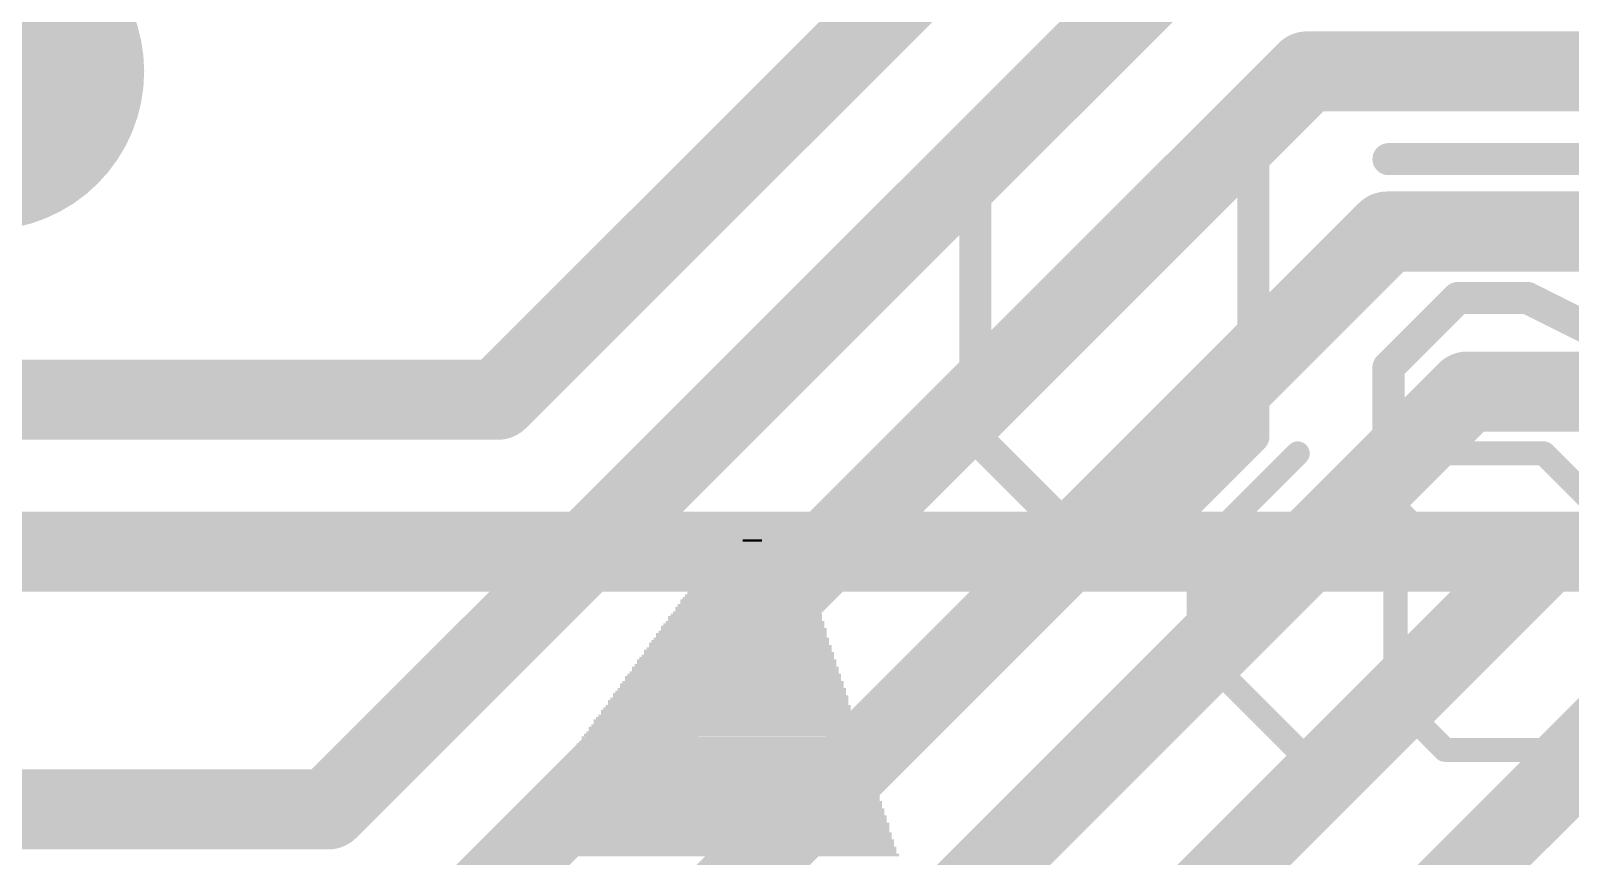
# Model space of a CAD drawing. Extents: x -31.2 to 31.8, y -0.1 to 26.1.
# Drawn here: x 4.589 to 9.471, y 13.131 to 15.75 of the extents above; entities that cross this region are included whole.
import ezdxf

# ---------------------------------------------------------------- set-up
doc = ezdxf.new("R2010")
doc.units = 0
for name, color, linetype in [('1', 12, 'CONTINUOUS'), ('16', 132, 'CONTINUOUS'), ('18', 110, 'CONTINUOUS'), ('21', 40, 'CONTINUOUS'), ('22', 40, 'CONTINUOUS')]:
    doc.layers.add(name, color=color, linetype=linetype)

# ---------------------------------------------------------------- blocks, each defined once
blk = doc.blocks.new('RECT')
blk.add_solid([(-0.5, -0.5), (0.5, -0.5), (-0.5, 0.5), (0.5, 0.5)])
blk = doc.blocks.new('ROUNDV')
at = {"const_width": 0.5}
blk.add_lwpolyline([(0, -0.25, 1), (0, 0.25, 1), (0, -0.25)], format="xyb", dxfattribs=at)

msp = doc.modelspace()

# ---------------------------------------------------------------- linework, layer by layer
at = {"layer": '1', "const_width": 0.254}
for points in [[(6.07, 14.579), (8.128, 16.637)], [(5.532, 13.279), (8.382, 16.129)], [(5.644, 12.629), (8.636, 15.621)], [(8.636, 15.621), (12.954, 15.621)], [(5.756, 11.979), (8.89, 15.113)], [(8.89, 15.113), (12.7, 15.113)], [(2.9178, 14.579), (6.07, 14.579)], [(5.868, 11.329), (9.144, 14.605)], [(9.144, 14.605), (12.446, 14.605)], [(5.98, 10.679), (9.398, 14.097)], [(9.398, 14.097), (12.192, 14.097)], [(6.092, 10.029), (9.652, 13.589)], [(2.9178, 13.279), (5.532, 13.279)]]:
    msp.add_lwpolyline(points, dxfattribs=at)
at = {"layer": '1', "const_width": 0.127}
for points in [[(8.636, 15.6845, 1), (8.636, 15.5575)], [(8.6809, 15.5761, 1), (8.5911, 15.6659)], [(8.89, 15.1765, 1), (8.89, 15.0495)], [(8.9349, 15.0681, 1), (8.8451, 15.1579)], [(6.07, 14.5155, 1), (6.07, 14.6425)], [(9.144, 14.6685, 1), (9.144, 14.5415)], [(9.1889, 14.5601, 1), (9.0991, 14.6499)], [(6.0251, 14.6239, 1), (6.1149, 14.5341)], [(9.398, 14.1605, 1), (9.398, 14.0335)], [(9.4429, 14.0521, 1), (9.3531, 14.1419)], [(5.4871, 13.3239, 1), (5.5769, 13.2341)], [(5.532, 13.2155, 1), (5.532, 13.3425)]]:
    msp.add_lwpolyline(points, format="xyb", dxfattribs=at)
at = {"layer": '16', "const_width": 0.254}
for points in [[(4.445, 15.621), (4.699, 15.621)], [(3.175, 14.097), (29.21, 14.097)]]:
    msp.add_lwpolyline(points, dxfattribs=at)
at = {"layer": '16', "const_width": 0.127}
msp.add_lwpolyline([(4.699, 15.5575, 1), (4.699, 15.6845)], format="xyb", dxfattribs=at)
at = {"layer": '21', "const_width": 0.0762}
for points in [[(8.2931, 14.0952), (8.6066, 14.4087)], [(9.0735, 14.4087), (8.9168, 14.2519)], [(9.3871, 14.4087), (9.0735, 14.4087)], [(9.5438, 14.2519), (9.3871, 14.4087)], [(8.9168, 14.2519), (8.9168, 13.6249)], [(8.2931, 13.7816), (8.2931, 14.0952)], [(8.6066, 13.4681), (8.2931, 13.7816)], [(8.9168, 13.6249), (9.0735, 13.4681)], [(9.3871, 13.4681), (9.5438, 13.6249)], [(9.0735, 13.4681), (9.3871, 13.4681)]]:
    msp.add_lwpolyline(points, dxfattribs=at)
at = {"layer": '21', "const_width": 0.0381}
for points in [[(8.6201, 14.3952, 1), (8.5932, 14.4222)], [(9.0735, 14.4278, 1), (9.0735, 14.3897)], [(9.087, 14.3952, 1), (9.0601, 14.4222)], [(9.4005, 14.4222, 1), (9.3736, 14.3952)], [(9.3871, 14.3897, 1), (9.3871, 14.4278)], [(8.9358, 14.2519, 1), (8.8977, 14.2519)], [(8.9033, 14.2654, 1), (8.9302, 14.2385)], [(8.2796, 14.1086, 1), (8.3066, 14.0817)], [(8.3122, 14.0952, 1), (8.2741, 14.0952)], [(8.3066, 13.7951, 1), (8.2796, 13.7682)], [(8.2741, 13.7816, 1), (8.3122, 13.7816)], [(8.9302, 13.6383, 1), (8.9033, 13.6114)], [(8.8977, 13.6249, 1), (8.9358, 13.6249)], [(8.5932, 13.4546, 1), (8.6201, 13.4816)], [(9.0735, 13.4872, 1), (9.0735, 13.4491)], [(9.0601, 13.4546, 1), (9.087, 13.4816)], [(9.3736, 13.4816, 1), (9.4005, 13.4546)], [(9.3871, 13.4491, 1), (9.3871, 13.4872)]]:
    msp.add_lwpolyline(points, format="xyb", dxfattribs=at)
at = {"layer": '22', "const_width": 0.1016}
for points in [[(7.5847, 14.4614), (7.5847, 15.3427)], [(8.466, 15.3427), (8.466, 14.4614)], [(8.8945, 15.3427), (9.7758, 15.3427)], [(9.1148, 14.9021), (8.8945, 14.6818)], [(9.3351, 14.9021), (9.1148, 14.9021)], [(9.7758, 14.6818), (9.3351, 14.9021)], [(8.8945, 14.6818), (8.8945, 14.2411)], [(8.0254, 14.0208), (7.5847, 14.4614)], [(8.466, 14.4614), (8.0254, 14.0208)], [(8.8945, 14.2411), (9.1148, 14.0208)], [(9.1148, 14.0208), (9.5554, 14.0208)]]:
    msp.add_lwpolyline(points, dxfattribs=at)
at = {"layer": '22', "const_width": 0.0508}
for points in [[(7.6101, 15.3427, 1), (7.5593, 15.3427)], [(8.4914, 15.3427, 1), (8.4406, 15.3427)], [(8.8945, 15.3681, 1), (8.8945, 15.3173)], [(9.1148, 14.9275, 1), (9.1148, 14.8767)], [(9.1327, 14.8841, 1), (9.0968, 14.92)], [(9.3465, 14.9248, 1), (9.3238, 14.8794)], [(9.3351, 14.8767, 1), (9.3351, 14.9275)], [(8.9199, 14.6818, 1), (8.8691, 14.6818)], [(8.8765, 14.6997, 1), (8.9124, 14.6638)], [(7.6027, 14.4794, 1), (7.5668, 14.4435)], [(8.484, 14.4435, 1), (8.4481, 14.4794)], [(7.5593, 14.4614, 1), (7.6101, 14.4614)], [(8.4406, 14.4614, 1), (8.4914, 14.4614)], [(8.9124, 14.2591, 1), (8.8765, 14.2232)], [(8.8691, 14.2411, 1), (8.9199, 14.2411)], [(8.0074, 14.0388, 1), (8.0433, 14.0028)], [(8.0074, 14.0028, 1), (8.0433, 14.0388)], [(9.1148, 14.0462, 1), (9.1148, 13.9954)], [(9.0968, 14.0028, 1), (9.1327, 14.0388)]]:
    msp.add_lwpolyline(points, format="xyb", dxfattribs=at)

# ---------------------------------------------------------------- block references
at = {"layer": '18', "xscale": 1.008, "yscale": 1.008}
msp.add_blockref('ROUNDV', (4.445, 15.621), dxfattribs=at)
msp.add_blockref('ROUNDV', (4.445, 15.621), dxfattribs=at)
at = {"layer": '21'}
for p, xscale, yscale in [((6.8847, 14.1097), 0.1829, 0.0076), ((6.8847, 14.1173), 0.1524, 0.0076), ((6.8847, 14.125), 0.1219, 0.0077), ((6.8771, 14.1326), 0.0609, 0.0076), ((6.8847, 14.064), 0.2896, 0.0076), ((6.8847, 14.0564), 0.2896, 0.0076), ((6.8847, 14.0716), 0.2743, 0.0076), ((6.8847, 14.0792), 0.2591, 0.0076), ((6.8847, 14.0869), 0.2438, 0.0077), ((6.8847, 14.0945), 0.2286, 0.0076), ((6.8885, 14.1021), 0.2058, 0.0076), ((6.8771, 14.0107), 0.3505, 0.0077), ((6.8809, 14.0259), 0.3429, 0.0076), ((6.8809, 14.0183), 0.3429, 0.0076), ((6.8809, 14.0335), 0.3277, 0.0076), ((6.8847, 14.0411), 0.32, 0.0076), ((6.8847, 14.0488), 0.3048, 0.0077), ((6.8695, 13.9573), 0.4115, 0.0076), ((6.8695, 13.9726), 0.3963, 0.0077), ((6.8733, 13.9649), 0.4039, 0.0076), ((6.8733, 13.9802), 0.3887, 0.0076), ((6.8771, 13.9878), 0.381, 0.0076), ((6.8733, 13.9954), 0.3733, 0.0076), ((6.8771, 14.003), 0.3657, 0.0076), ((6.8618, 13.9192), 0.4572, 0.0076), ((6.8618, 13.9116), 0.4572, 0.0076), ((6.8618, 13.9268), 0.442, 0.0076), ((6.8657, 13.9421), 0.4343, 0.0076), ((6.8657, 13.9345), 0.4343, 0.0077), ((6.8657, 13.9497), 0.4191, 0.0076), ((6.8504, 13.8659), 0.5106, 0.0076), ((6.8542, 13.8735), 0.503, 0.0076), ((6.8542, 13.8887), 0.4876, 0.0076), ((6.8542, 13.8811), 0.4876, 0.0076), ((6.858, 13.8963), 0.48, 0.0077), ((6.858, 13.904), 0.4648, 0.0076), ((6.839, 13.8125), 0.5639, 0.0076), ((6.8428, 13.8201), 0.5563, 0.0077), ((6.8428, 13.8354), 0.541, 0.0076), ((6.8428, 13.8278), 0.541, 0.0076), ((6.8466, 13.843), 0.5334, 0.0076), ((6.8466, 13.8582), 0.5182, 0.0077), ((6.8504, 13.8506), 0.5258, 0.0076), ((6.8313, 13.7668), 0.6096, 0.0076), ((6.8314, 13.782), 0.5943, 0.0077), ((6.8352, 13.7744), 0.6019, 0.0076), ((6.8352, 13.7897), 0.5867, 0.0076), ((6.8352, 13.8049), 0.5715, 0.0076), ((6.839, 13.7973), 0.5791, 0.0076), ((6.8199, 13.7135), 0.663, 0.0076), ((6.8238, 13.7287), 0.6553, 0.0076), ((6.8238, 13.7211), 0.6553, 0.0076), ((6.8238, 13.7363), 0.6401, 0.0076), ((6.8276, 13.7516), 0.6325, 0.0076), ((6.8276, 13.7439), 0.6325, 0.0077), ((6.8275, 13.7592), 0.6172, 0.0076), ((6.8123, 13.6754), 0.7086, 0.0076), ((6.8123, 13.6677), 0.7086, 0.0077), ((6.8161, 13.683), 0.701, 0.0076), ((6.8161, 13.6982), 0.6858, 0.0076), ((6.8161, 13.6906), 0.6858, 0.0076), ((6.8199, 13.7058), 0.6782, 0.0077), ((6.8009, 13.622), 0.762, 0.0076), ((6.8047, 13.6296), 0.7544, 0.0077), ((6.8085, 13.6373), 0.7468, 0.0076), ((6.8047, 13.6449), 0.7391, 0.0076), ((6.8085, 13.6525), 0.7315, 0.0076), ((6.8123, 13.6601), 0.7239, 0.0076), ((6.7895, 13.5687), 0.8153, 0.0076), ((6.7933, 13.5763), 0.8077, 0.0076), ((6.7933, 13.5915), 0.7925, 0.0077), ((6.7971, 13.5839), 0.8001, 0.0076), ((6.7971, 13.5992), 0.7849, 0.0076), ((6.8009, 13.6068), 0.7773, 0.0076), ((6.8009, 13.6144), 0.762, 0.0076), ((6.7818, 13.523), 0.861, 0.0076), ((6.7856, 13.5382), 0.8534, 0.0076), ((6.7856, 13.5306), 0.8534, 0.0076), ((6.7856, 13.5458), 0.8382, 0.0076), ((6.7894, 13.5611), 0.8306, 0.0076), ((6.7894, 13.5534), 0.8306, 0.0077), ((6.7742, 13.4696), 0.922, 0.0076), ((6.7742, 13.4849), 0.9068, 0.0076), ((6.7742, 13.4773), 0.9068, 0.0077), ((6.778, 13.4925), 0.8992, 0.0076), ((6.778, 13.5077), 0.884, 0.0076), ((6.778, 13.5001), 0.884, 0.0076), ((6.7819, 13.5154), 0.8763, 0.0077), ((6.7628, 13.4315), 0.9601, 0.0076), ((6.7628, 13.4239), 0.9601, 0.0076), ((6.7666, 13.4392), 0.9525, 0.0077), ((6.7666, 13.4544), 0.9373, 0.0076), ((6.7704, 13.4468), 0.9449, 0.0076), ((6.7704, 13.462), 0.9296, 0.0076), ((6.7514, 13.3782), 1.0135, 0.0076), ((6.7552, 13.3858), 1.0059, 0.0076), ((6.7551, 13.4011), 0.9906, 0.0077), ((6.759, 13.3934), 0.9983, 0.0076), ((6.759, 13.4087), 0.9829, 0.0076), ((6.7628, 13.4163), 0.9753, 0.0076), ((6.7437, 13.3249), 1.0744, 0.0077), ((6.7437, 13.3325), 1.0592, 0.0076), ((6.7475, 13.3477), 1.0516, 0.0076), ((6.7475, 13.3401), 1.0516, 0.0076), ((6.7476, 13.3553), 1.0363, 0.0076), ((6.7514, 13.363), 1.0287, 0.0077), ((6.7552, 13.3706), 1.0211, 0.0076), ((6.7361, 13.2791), 1.1202, 0.0076), ((6.7361, 13.2944), 1.1049, 0.0076), ((6.7361, 13.2868), 1.1049, 0.0077), ((6.7399, 13.302), 1.0972, 0.0076), ((6.7399, 13.3172), 1.082, 0.0076), ((6.7399, 13.3096), 1.082, 0.0076), ((6.7285, 13.2334), 1.1659, 0.0076), ((6.7285, 13.2258), 1.1659, 0.0076), ((6.7285, 13.241), 1.1506, 0.0076), ((6.7323, 13.2563), 1.143, 0.0076), ((6.7323, 13.2487), 1.143, 0.0077), ((6.7323, 13.2715), 1.1278, 0.0076), ((6.7323, 13.2639), 1.1278, 0.0076), ((6.7209, 13.1877), 1.1963, 0.0076), ((6.7247, 13.1801), 1.2039, 0.0076), ((6.7247, 13.2029), 1.1887, 0.0076), ((6.7247, 13.1953), 1.1887, 0.0076), ((6.7247, 13.2182), 1.1735, 0.0076), ((6.7247, 13.2106), 1.1735, 0.0077), ((6.7171, 13.142), 1.2345, 0.0076), ((6.7209, 13.1344), 1.2421, 0.0077), ((6.7209, 13.1572), 1.2269, 0.0076), ((6.7209, 13.1496), 1.2269, 0.0076), ((6.7209, 13.1725), 1.2115, 0.0077), ((6.7209, 13.1648), 1.2115, 0.0076)]:
    msp.add_blockref('RECT', p, dxfattribs=dict(at, xscale=xscale, yscale=yscale))

doc.saveas('drawing.dxf')
